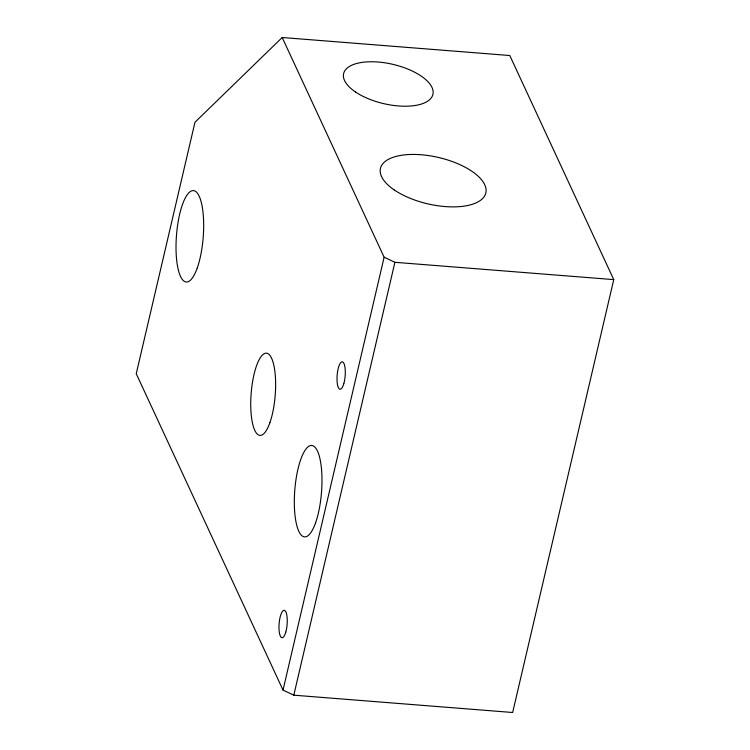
<?xml version="1.0" encoding="UTF-8"?>
<svg xmlns="http://www.w3.org/2000/svg" width="750" height="750" viewBox="0 0 750 750"><rect width="100%" height="100%" fill="white"/><g stroke="black" fill="none" stroke-linecap="round" stroke-linejoin="round"><path stroke-width="1.12" d="M283.022 690.094L384.131 257.213L282.197 37.5L194.972 122.259L136.247 373.716L283.022 690.094L293.803 695.175L512.653 712.5L613.753 279.619L509.794 55.528L282.197 37.5M293.803 695.175L394.903 262.303L384.131 257.213M394.903 262.303L613.753 279.619M394.491 190.097A54.094 23.803 13.1 0 0 483.797 197.166A54.094 23.803 13.1 0 0 421.097 154.744A54.094 23.803 13.1 0 0 394.491 190.097M269.869 422.756A41.259 12.066 -85.5 0 0 268.95 354.356A41.259 12.066 -85.5 0 0 250.744 405.844A41.259 12.066 -85.5 0 0 269.869 422.756M343.828 383.634A13.753 4.022 -85.5 0 0 342.581 361.894A13.753 4.022 -85.5 0 0 337.069 381.056A13.753 4.022 -85.5 0 0 343.828 383.634M285.787 632.137A13.753 4.022 -85.5 0 0 284.541 610.397A13.753 4.022 -85.5 0 0 279.028 629.559A13.753 4.022 -85.5 0 0 285.787 632.137M355.509 91.988A45.834 20.175 13.1 0 0 431.194 97.978A45.834 20.175 13.1 0 0 378.056 62.025A45.834 20.175 13.1 0 0 355.509 91.988M197.269 267.919A45.834 13.397 -85.5 0 0 196.256 191.925A45.834 13.397 -85.5 0 0 176.025 249.131A45.834 13.397 -85.5 0 0 197.269 267.919M315.581 522.788A45.834 13.397 -85.5 0 0 314.559 446.794A45.834 13.397 -85.5 0 0 294.328 504A45.834 13.397 -85.5 0 0 315.581 522.788"/></g></svg>
